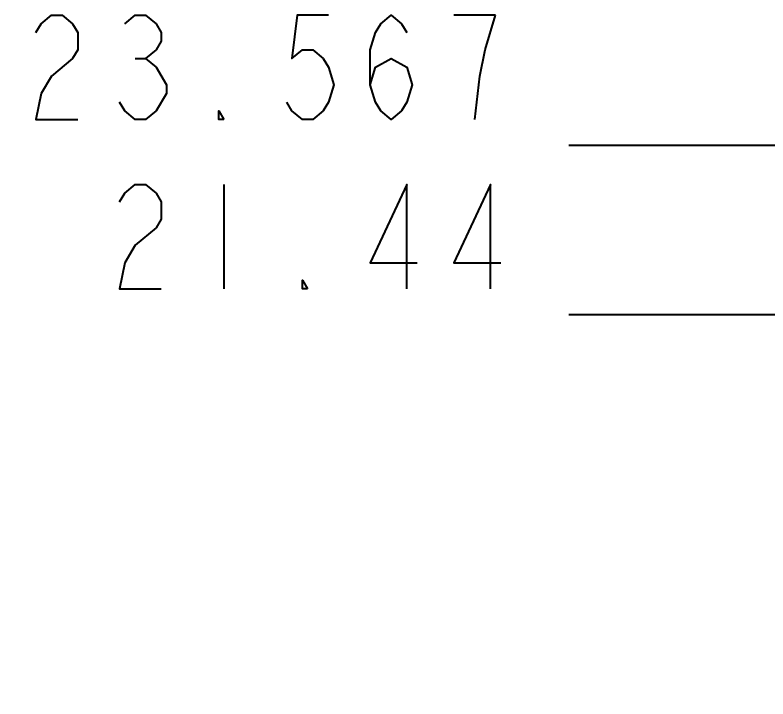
# Model space of a CAD drawing. Header units: millimetres. Extents: x 0 to 420, y 0 to 297.
# Drawn here: x 39.26 to 60.88, y 188.03 to 207.66 of the extents above; entities that cross this region are included whole.
import ezdxf

# ---------------------------------------------------------------- set-up
doc = ezdxf.new("R2010")
doc.units = ezdxf.units.MM
doc.header["$LTSCALE"] = 23.1
doc.layers.get('0').update_dxf_attribs({"linetype": 'CONTINUOUS'})
doc.styles.get("Standard").update_dxf_attribs({"font": 'SIMPLEX.SHX', "width": 0.8})
doc.dimstyles.new('DIMSTYLE_3', dxfattribs={"dimtxt": 3, "dimasz": 3, "dimexe": 2, "dimexo": 0.35, "dimgap": 0.75, "dimtad": 0, "dimtih": 1, "dimtoh": 1, "dimzin": 0, "dimdsep": 46, "dimtxsty": 'STANDARD', "dimblk": '_FILLED', "dimblk1": '_FILLED', "dimblk2": '_FILLED', "dimcen": 0.09, "dimadec": 3, "dimazin": 0, "dimtp": 0.2, "dimtm": 0.2, "dimtfac": 1, "dimtofl": 0, "dimtmove": 0, "dimatfit": 3, "dimldrblk": '_FILLED', "dimfxl": 1, "dimtolj": 1, "dimtzin": 0, "dimarcsym": 0})
doc.dimstyles.new('DIMSTYLE_7', dxfattribs={"dimtxt": 3, "dimasz": 3, "dimexe": 2, "dimexo": 0.35, "dimgap": 0.75, "dimtad": 0, "dimtih": 1, "dimtoh": 1, "dimdec": 3, "dimzin": 0, "dimdsep": 46, "dimtxsty": 'STANDARD', "dimblk": '_FILLED', "dimblk1": '_FILLED', "dimblk2": '_FILLED', "dimcen": 0.09, "dimadec": 3, "dimazin": 0, "dimtp": 0.2, "dimtm": 0.2, "dimtfac": 1, "dimtdec": 3, "dimtofl": 0, "dimtmove": 0, "dimatfit": 3, "dimldrblk": '_FILLED', "dimfxl": 1, "dimtolj": 1, "dimtzin": 0, "dimarcsym": 0})

# ---------------------------------------------------------------- blocks, each defined once
blk = doc.blocks.new('*D2')
at = {"color": 2}
for p, q in [((69.994, 201.789), (65.96, 199.052)), ((77.885, 201.789), (69.994, 201.789)), ((65.96, 199.052), (55.161, 199.052))]:
    blk.add_line(p, q, dxfattribs=at)
blk = doc.blocks.new('_FILLED')
at = {"color": 0, "linetype": 'BYBLOCK'}
blk.add_solid([(0, 0), (-1, 0.1333), (-1, -0.1333)], dxfattribs=at)
blk = doc.blocks.new('*D14')
at = {"color": 2}
blk.add_line((71.385, 203.913), (55.161, 203.913), dxfattribs=at)

msp = doc.modelspace()

# ---------------------------------------------------------------- linework, layer by layer
at = {"color": 2}
for p, q in [((53.061, 207.6629), (51.861, 207.6629)), ((42.711, 206.4129), (43.011, 206.4129)), ((43.611, 205.6629), (43.611, 205.4129)), ((45.261, 202.8017), (45.261, 199.8017))]:
    msp.add_line(p, q, dxfattribs=at)
for points in [[(39.861, 207.1629), (40.011, 207.4129), (40.311, 207.6629), (40.611, 207.6629), (40.911, 207.4129), (41.061, 207.1629), (41.061, 206.6629), (40.911, 206.4129)], [(42.411, 207.4129), (42.711, 207.6629), (43.011, 207.6629), (43.311, 207.4129), (43.461, 207.1629), (43.461, 206.9129), (43.311, 206.6629), (43.011, 206.4129), (43.311, 206.1629), (43.611, 205.6629)], [(48.261, 207.6629), (47.361, 207.6629), (47.211, 206.4129), (47.511, 206.6629), (47.811, 206.6629), (48.111, 206.4129), (48.261, 206.1629), (48.411, 205.6629), (48.261, 205.1629), (48.111, 204.9129), (47.811, 204.6629), (47.511, 204.6629), (47.211, 204.9129), (47.061, 205.1629)], [(49.461, 205.6629), (49.611, 206.1629), (50.061, 206.4129), (50.511, 206.1629), (50.661, 205.6629), (50.511, 205.1629), (50.361, 204.9129), (50.061, 204.6629), (49.761, 204.9129), (49.611, 205.1629), (49.461, 205.6629), (49.461, 206.6629), (49.611, 207.1629), (49.761, 207.4129), (50.061, 207.6629), (50.361, 207.4129), (50.511, 207.1629)], [(52.461, 204.6629), (52.611, 205.9129), (52.761, 206.6629), (53.061, 207.6629)], [(40.911, 206.4129), (40.311, 205.9129), (40.011, 205.4129), (39.861, 204.6629), (41.061, 204.6629)], [(43.611, 205.4129), (43.311, 204.9129), (43.011, 204.6629), (42.711, 204.6629), (42.411, 204.9129), (42.261, 205.1629)], [(45.261, 204.6629), (45.111, 204.6629), (45.111, 204.9129), (45.261, 204.6629)], [(42.261, 202.3017), (42.411, 202.5517), (42.711, 202.8017), (43.011, 202.8017), (43.311, 202.5517), (43.461, 202.3017), (43.461, 201.8017), (43.311, 201.5517), (42.711, 201.0517)], [(50.511, 199.8017), (50.511, 202.8017), (49.461, 200.5517), (50.811, 200.5517)], [(52.911, 199.8017), (52.911, 202.8017), (51.861, 200.5517), (53.211, 200.5517)], [(42.711, 201.0517), (42.411, 200.5517), (42.261, 199.8017), (43.461, 199.8017)], [(47.661, 199.8017), (47.511, 199.8017), (47.511, 200.0517), (47.661, 199.8017)]]:
    msp.add_lwpolyline(points, dxfattribs=at)

# ---------------------------------------------------------------- dimensions: what is measured, and where the dimension line sits
for feature_location, offset, origin, dimstyle, picture, middle in [((71.3851, 203.9129), (-16.2241, 0), (71.7351, 180.3463), 'DIMSTYLE_7', '*D14', (39.261, 204.6629)), ((77.8851, 201.7889), (-22.7241, -2.7372), (79.3912, 180.3463), 'DIMSTYLE_3', '*D2', (41.661, 199.8017))]:
    dim = msp.add_ordinate_dim(feature_location=feature_location, offset=offset, dtype=0, origin=origin, dimstyle=dimstyle, override={"dimtad": 1, "dimtih": 0, "dimtoh": 0}, dxfattribs=at)
    dim.commit()
    dim.dimension.update_dxf_attribs({"geometry": picture, "text_midpoint": middle})

doc.saveas('drawing.dxf')
